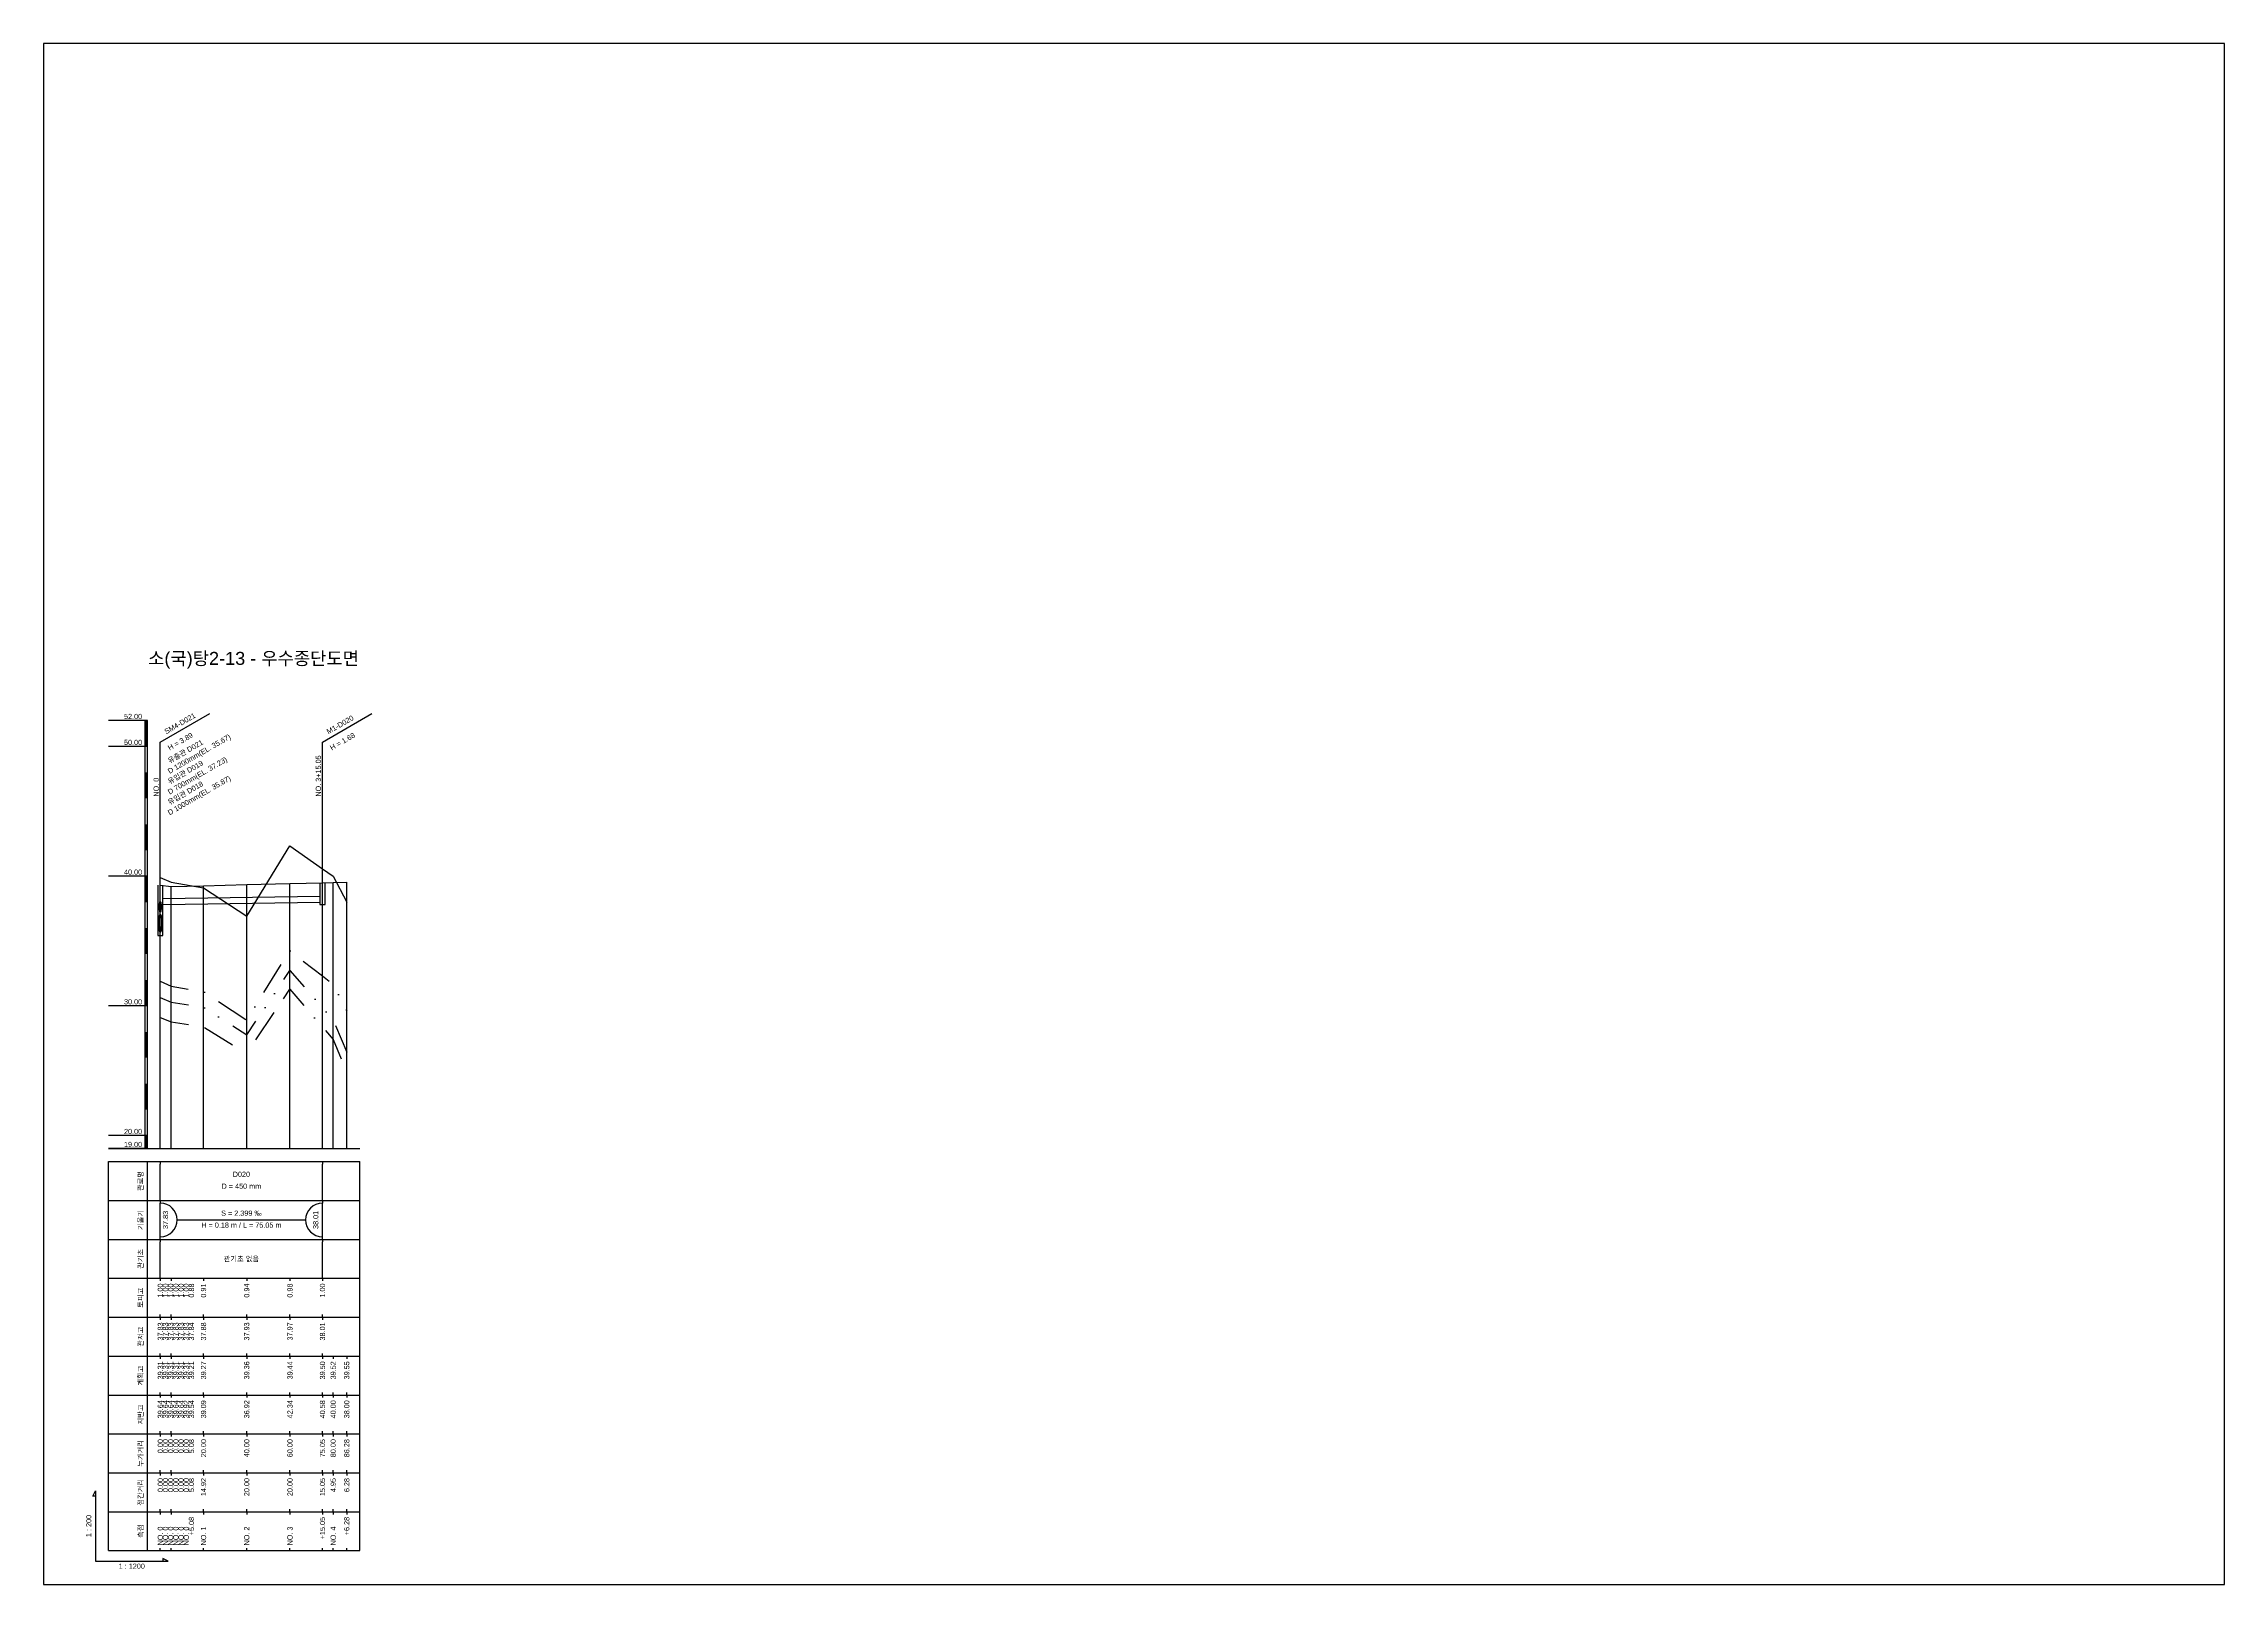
# Model space of a CAD drawing. Header units: millimetres. Extents: x -7351 to 135086, y 1419 to 5643.
# Drawn here: x 51665 to 52506, y 1419 to 2013 of the extents above; entities that cross this region are included whole.
import ezdxf
from ezdxf.enums import TextEntityAlignment as Align

# ---------------------------------------------------------------- set-up
doc = ezdxf.new("R2010")
doc.units = ezdxf.units.MM
for name, pattern in [('BORDER', [44.45, 12.7, -6.35, 12.7, -6.35, 0, -6.35]), ('DASHDOT', [25.4, 12.7, -6.35, 0, -6.35]), ('DIVIDE', [31.75, 12.7, -6.35, 0, -6.35, 0, -6.35])]:
    doc.linetypes.add(name, pattern=pattern)
for name, color, linetype in [('KZ_종단_계획선', 1, 'Continuous'), ('KZ_종단_관로', 4, 'Continuous'), ('KZ_종단_깃발', 7, 'Continuous'), ('KZ_종단_노선명', 7, 'Continuous'), ('KZ_종단_도각', 7, 'Continuous'), ('KZ_종단_맨홀', 4, 'Continuous'), ('KZ_종단_수직선', 7, 'Continuous'), ('KZ_종단_암선1', 56, 'DASHDOT'), ('KZ_종단_암선2', 4, 'DIVIDE'), ('KZ_종단_암선3', 6, 'BORDER'), ('KZ_종단_원형관', 4, 'Continuous'), ('KZ_종단_지반선', 3, 'Continuous'), ('KZ_종단_테이블문자', 7, 'Continuous'), ('KZ_종단_테이블선', 7, 'Continuous'), ('KZ_종단_폴대', 7, 'Continuous')]:
    doc.layers.add(name, color=color, linetype=linetype)
doc.styles.get("Standard").update_dxf_attribs({"font": 'arial.ttf'})

msp = doc.modelspace()

# ---------------------------------------------------------------- linework, layer by layer
at = {"layer": 'KZ_종단_계획선'}
msp.add_lwpolyline([(51710.36, 1688.61), (51710.36, 1688.61), (51710.36, 1688.61), (51710.36, 1688.61), (51710.36, 1688.61), (51710.36, 1688.61), (51714.59, 1688.09), (51727.03, 1688.4), (51743.69, 1688.82), (51760.36, 1689.24), (51772.9, 1689.55), (51777.03, 1689.66), (51782.26, 1689.79)], dxfattribs=at)
at = {"layer": 'KZ_종단_관로'}
for p, q in [((51711.36, 1683.44), (51771.9, 1684.34)), ((51711.36, 1681.19), (51771.9, 1682.09))]:
    msp.add_line(p, q, dxfattribs=at)
at = {"layer": 'KZ_종단_깃발'}
for p, q in [((51710.36, 1743.72), (51729.41, 1754.72)), ((51772.9, 1743.72), (51791.95, 1754.72)), ((51710.36, 1587.04), (51710.36, 1743.72)), ((51772.9, 1587.04), (51772.9, 1743.72))]:
    msp.add_line(p, q, dxfattribs=at)
at = {"layer": 'KZ_종단_도각'}
msp.add_lwpolyline([(51665.36, 1419.04), (52506.36, 1419.04), (52506.36, 2013.04), (51665.36, 2013.04)], close=True, dxfattribs=at)
at = {"layer": 'KZ_종단_맨홀'}
for points in [[(51709.36, 1688.61), (51709.36, 1669.16), (51711.36, 1669.16), (51711.36, 1688.61)], [(51771.9, 1689.55), (51771.9, 1681.15), (51773.9, 1681.15), (51773.9, 1689.55)]]:
    msp.add_lwpolyline(points, dxfattribs=at)
at = {"layer": 'KZ_종단_수직선'}
for p, q in [((51710.36, 1587.04), (51710.36, 1688.61)), ((51710.36, 1587.04), (51710.36, 1688.61)), ((51710.36, 1587.04), (51710.36, 1688.61)), ((51710.36, 1587.04), (51710.36, 1688.61)), ((51710.36, 1587.04), (51710.36, 1688.61)), ((51710.36, 1587.04), (51710.36, 1688.61)), ((51710.36, 1587.04), (51710.36, 1688.61)), ((51710.36, 1587.04), (51710.36, 1688.61)), ((51710.36, 1587.04), (51710.36, 1688.61)), ((51710.36, 1587.04), (51710.36, 1688.61)), ((51710.36, 1587.04), (51710.36, 1688.61)), ((51714.59, 1587.04), (51714.59, 1688.09)), ((51727.03, 1587.04), (51727.03, 1688.4)), ((51743.69, 1587.04), (51743.69, 1688.82)), ((51760.36, 1587.04), (51760.36, 1689.24)), ((51772.9, 1587.04), (51772.9, 1689.55)), ((51777.03, 1587.04), (51777.03, 1689.66)), ((51782.26, 1587.04), (51782.26, 1689.79))]:
    msp.add_line(p, q, dxfattribs=at)
at = {"layer": 'KZ_종단_암선1', "flags": 128}
msp.add_lwpolyline([(51710.36, 1650.22), (51710.36, 1650.22), (51710.36, 1650.22), (51710.36, 1650.22), (51710.36, 1650.22), (51710.36, 1651.62), (51714.59, 1649.72), (51727.03, 1647.51), (51743.69, 1636.64), (51760.36, 1663.32), (51772.9, 1653.61), (51777.03, 1650.42), (51782.26, 1640.01)], dxfattribs=at)
at = {"layer": 'KZ_종단_암선2', "flags": 128}
msp.add_lwpolyline([(51710.36, 1643.94), (51710.36, 1643.94), (51710.36, 1643.94), (51710.36, 1643.94), (51710.36, 1643.94), (51710.36, 1645.34), (51714.59, 1643.52), (51727.03, 1641.53), (51743.69, 1630.96), (51760.36, 1655.74), (51772.9, 1641.32), (51777.03, 1636.57), (51782.26, 1624.16)], dxfattribs=at)
at = {"layer": 'KZ_종단_암선3', "flags": 128}
msp.add_lwpolyline([(51710.36, 1636.23), (51710.36, 1636.23), (51710.36, 1636.23), (51710.36, 1636.23), (51710.36, 1636.23), (51710.36, 1637.63), (51714.59, 1635.86), (51727.03, 1634.03), (51743.69, 1623.66), (51760.36, 1648.49), (51772.9, 1633.89), (51777.03, 1629.08), (51782.26, 1616.59)], dxfattribs=at)
at = {"layer": 'KZ_종단_원형관'}
for p, q in [((51710.19, 1682), (51710.24, 1682.15)), ((51710.24, 1682.15), (51710.3, 1682.24)), ((51710.3, 1682.24), (51710.36, 1682.27)), ((51710.36, 1682.27), (51710.42, 1682.24)), ((51710.42, 1682.24), (51710.48, 1682.15)), ((51710.48, 1682.15), (51710.53, 1682)), ((51709.78, 1673.86), (51709.79, 1674.47)), ((51709.79, 1673.26), (51709.78, 1673.86)), ((51709.79, 1674.47), (51709.82, 1675.05)), ((51709.82, 1675.05), (51709.86, 1675.6)), ((51709.86, 1675.6), (51709.92, 1676.1)), ((51709.87, 1674.3), (51709.88, 1674.8)), ((51709.88, 1673.79), (51709.87, 1674.3)), ((51709.88, 1674.8), (51709.9, 1675.29)), ((51709.9, 1673.3), (51709.88, 1673.79)), ((51709.9, 1675.29), (51709.94, 1675.75)), ((51709.92, 1676.1), (51709.99, 1676.53)), ((51709.94, 1675.75), (51709.99, 1676.17)), ((51709.99, 1676.53), (51710.07, 1676.87)), ((51709.99, 1676.17), (51710.05, 1676.53)), ((51710.02, 1680.23), (51710.03, 1680.58)), ((51710.03, 1679.87), (51710.02, 1680.23)), ((51710.03, 1680.58), (51710.04, 1680.93)), ((51710.04, 1679.53), (51710.03, 1679.87)), ((51710.04, 1680.93), (51710.07, 1681.25)), ((51710.07, 1679.21), (51710.04, 1679.53)), ((51710.05, 1676.53), (51710.12, 1676.82)), ((51710.07, 1681.25), (51710.1, 1681.54)), ((51710.1, 1678.92), (51710.07, 1679.21)), ((51710.07, 1676.87), (51710.16, 1677.13)), ((51710.1, 1681.54), (51710.14, 1681.79)), ((51710.14, 1678.67), (51710.1, 1678.92)), ((51710.12, 1676.82), (51710.19, 1677.03)), ((51710.14, 1681.79), (51710.19, 1682)), ((51710.19, 1678.46), (51710.14, 1678.67)), ((51710.16, 1677.13), (51710.26, 1677.29)), ((51710.24, 1678.31), (51710.19, 1678.46)), ((51710.19, 1677.03), (51710.28, 1677.16)), ((51710.3, 1678.22), (51710.24, 1678.31)), ((51710.26, 1677.29), (51710.36, 1677.34)), ((51710.28, 1677.16), (51710.36, 1677.21)), ((51710.36, 1678.19), (51710.3, 1678.22)), ((51710.42, 1678.22), (51710.36, 1678.19)), ((51710.36, 1677.34), (51710.46, 1677.29)), ((51710.36, 1677.21), (51710.44, 1677.16)), ((51710.48, 1678.31), (51710.42, 1678.22)), ((51710.44, 1677.16), (51710.53, 1677.03)), ((51710.46, 1677.29), (51710.56, 1677.13)), ((51710.53, 1678.46), (51710.48, 1678.31)), ((51710.53, 1682), (51710.58, 1681.79)), ((51710.58, 1678.67), (51710.53, 1678.46)), ((51710.53, 1677.03), (51710.6, 1676.82)), ((51710.56, 1677.13), (51710.65, 1676.87)), ((51710.58, 1681.79), (51710.62, 1681.54)), ((51710.62, 1678.92), (51710.58, 1678.67)), ((51710.6, 1676.82), (51710.67, 1676.53)), ((51710.62, 1681.54), (51710.65, 1681.25)), ((51710.65, 1679.21), (51710.62, 1678.92)), ((51710.65, 1681.25), (51710.68, 1680.93)), ((51710.68, 1679.53), (51710.65, 1679.21)), ((51710.65, 1676.87), (51710.73, 1676.53)), ((51710.67, 1676.53), (51710.73, 1676.17)), ((51710.68, 1680.93), (51710.69, 1680.58)), ((51710.69, 1679.87), (51710.68, 1679.53)), ((51710.69, 1680.58), (51710.7, 1680.23)), ((51710.7, 1680.23), (51710.69, 1679.87)), ((51710.73, 1676.53), (51710.8, 1676.1)), ((51710.73, 1676.17), (51710.78, 1675.75)), ((51710.78, 1675.75), (51710.82, 1675.29)), ((51710.8, 1676.1), (51710.86, 1675.6)), ((51710.82, 1675.29), (51710.84, 1674.8)), ((51710.84, 1673.79), (51710.82, 1673.3)), ((51710.84, 1674.8), (51710.84, 1674.3)), ((51710.84, 1674.3), (51710.84, 1673.79)), ((51710.86, 1675.6), (51710.9, 1675.05)), ((51710.9, 1675.05), (51710.93, 1674.47)), ((51710.93, 1674.47), (51710.94, 1673.86)), ((51710.94, 1673.86), (51710.93, 1673.26)), ((51709.82, 1672.68), (51709.79, 1673.26)), ((51709.86, 1672.13), (51709.82, 1672.68)), ((51709.92, 1671.63), (51709.86, 1672.13)), ((51709.94, 1672.84), (51709.9, 1673.3)), ((51709.99, 1671.2), (51709.92, 1671.63)), ((51709.99, 1672.43), (51709.94, 1672.84)), ((51710.05, 1672.07), (51709.99, 1672.43)), ((51710.07, 1670.85), (51709.99, 1671.2)), ((51710.12, 1671.78), (51710.05, 1672.07)), ((51710.16, 1670.6), (51710.07, 1670.85)), ((51710.19, 1671.56), (51710.12, 1671.78)), ((51710.26, 1670.44), (51710.16, 1670.6)), ((51710.28, 1671.43), (51710.19, 1671.56)), ((51710.36, 1670.39), (51710.26, 1670.44)), ((51710.36, 1671.39), (51710.28, 1671.43)), ((51710.44, 1671.43), (51710.36, 1671.39)), ((51710.46, 1670.44), (51710.36, 1670.39)), ((51710.53, 1671.56), (51710.44, 1671.43)), ((51710.56, 1670.6), (51710.46, 1670.44)), ((51710.6, 1671.78), (51710.53, 1671.56)), ((51710.65, 1670.85), (51710.56, 1670.6)), ((51710.67, 1672.07), (51710.6, 1671.78)), ((51710.73, 1671.2), (51710.65, 1670.85)), ((51710.73, 1672.43), (51710.67, 1672.07)), ((51710.78, 1672.84), (51710.73, 1672.43)), ((51710.8, 1671.63), (51710.73, 1671.2)), ((51710.82, 1673.3), (51710.78, 1672.84)), ((51710.86, 1672.13), (51710.8, 1671.63)), ((51710.9, 1672.68), (51710.86, 1672.13)), ((51710.93, 1673.26), (51710.9, 1672.68))]:
    msp.add_line(p, q, dxfattribs=at)
at = {"layer": 'KZ_종단_지반선', "flags": 128}
msp.add_lwpolyline([(51710.36, 1690.22), (51710.36, 1690.22), (51710.36, 1690.22), (51710.36, 1690.22), (51710.36, 1690.22), (51710.36, 1691.62), (51714.59, 1689.72), (51727.03, 1687.51), (51743.69, 1676.64), (51760.36, 1703.72), (51772.9, 1694.93), (51777.03, 1692.04), (51782.26, 1682.02)], dxfattribs=at)
at = {"layer": 'KZ_종단_테이블문자'}
for p, q in [((51710.36, 1582.04), (51710.36, 1581.04)), ((51772.9, 1582.04), (51772.9, 1581.04)), ((51710.36, 1568.04), (51710.36, 1581.04)), ((51772.9, 1568.04), (51772.9, 1581.04)), ((51710.36, 1567.04), (51710.36, 1568.04)), ((51710.36, 1567.04), (51710.36, 1566.04)), ((51710.36, 1553.04), (51710.36, 1566.04)), ((51772.9, 1567.04), (51772.9, 1568.04)), ((51772.9, 1567.04), (51772.9, 1566.04)), ((51772.9, 1553.04), (51772.9, 1566.04)), ((51716.78, 1559.54), (51766.48, 1559.54)), ((51710.36, 1552.04), (51710.36, 1553.04)), ((51710.36, 1552.04), (51710.36, 1551.04)), ((51710.36, 1538.04), (51710.36, 1551.04)), ((51772.9, 1552.04), (51772.9, 1553.04)), ((51772.9, 1552.04), (51772.9, 1551.04)), ((51772.9, 1538.04), (51772.9, 1551.04)), ((51710.36, 1537.04), (51710.36, 1538.04)), ((51772.9, 1537.04), (51772.9, 1538.04))]:
    msp.add_line(p, q, dxfattribs=at)
for centre, start, end in [((51710.36, 1559.54), 270, 90), ((51772.9, 1559.54), 90, 270)]:
    msp.add_arc(centre, 6.5, start, end, dxfattribs=at)
at = {"layer": 'KZ_종단_테이블선'}
for p, q in [((51690.36, 1587.04), (51787.26, 1587.04)), ((51690.36, 1567.04), (51690.36, 1582.04)), ((51690.36, 1582.04), (51787.26, 1582.04)), ((51705.36, 1567.04), (51705.36, 1582.04)), ((51787.26, 1567.04), (51787.26, 1582.04)), ((51690.36, 1552.04), (51690.36, 1567.04)), ((51690.36, 1567.04), (51787.26, 1567.04)), ((51705.36, 1552.04), (51705.36, 1567.04)), ((51787.26, 1552.04), (51787.26, 1567.04)), ((51690.36, 1537.04), (51690.36, 1552.04)), ((51690.36, 1552.04), (51787.26, 1552.04)), ((51705.36, 1537.04), (51705.36, 1552.04)), ((51787.26, 1537.04), (51787.26, 1552.04)), ((51690.36, 1522.04), (51690.36, 1537.04)), ((51690.36, 1537.04), (51787.26, 1537.04)), ((51705.36, 1522.04), (51705.36, 1537.04)), ((51710.36, 1537.04), (51710.36, 1536.04)), ((51710.36, 1537.04), (51710.36, 1536.04)), ((51710.36, 1537.04), (51710.36, 1536.04)), ((51710.36, 1537.04), (51710.36, 1536.04)), ((51710.36, 1537.04), (51710.36, 1536.04)), ((51710.36, 1537.04), (51710.36, 1536.04)), ((51714.59, 1537.04), (51714.59, 1536.04)), ((51727.03, 1537.04), (51727.03, 1536.04)), ((51743.69, 1537.04), (51743.69, 1536.04)), ((51760.36, 1537.04), (51760.36, 1536.04)), ((51772.9, 1537.04), (51772.9, 1536.04)), ((51787.26, 1522.04), (51787.26, 1537.04)), ((51710.36, 1522.04), (51710.36, 1523.04)), ((51710.36, 1522.04), (51710.36, 1523.04)), ((51710.36, 1522.04), (51710.36, 1523.04)), ((51710.36, 1522.04), (51710.36, 1523.04)), ((51710.36, 1522.04), (51710.36, 1523.04)), ((51710.36, 1522.04), (51710.36, 1523.04)), ((51714.59, 1522.04), (51714.59, 1523.04)), ((51727.03, 1522.04), (51727.03, 1523.04)), ((51743.69, 1522.04), (51743.69, 1523.04)), ((51760.36, 1522.04), (51760.36, 1523.04)), ((51772.9, 1522.04), (51772.9, 1523.04)), ((51690.36, 1507.04), (51690.36, 1522.04)), ((51690.36, 1522.04), (51787.26, 1522.04)), ((51705.36, 1507.04), (51705.36, 1522.04)), ((51710.36, 1522.04), (51710.36, 1521.04)), ((51710.36, 1522.04), (51710.36, 1521.04)), ((51710.36, 1522.04), (51710.36, 1521.04)), ((51710.36, 1522.04), (51710.36, 1521.04)), ((51710.36, 1522.04), (51710.36, 1521.04)), ((51710.36, 1522.04), (51710.36, 1521.04)), ((51714.59, 1522.04), (51714.59, 1521.04)), ((51727.03, 1522.04), (51727.03, 1521.04)), ((51743.69, 1522.04), (51743.69, 1521.04)), ((51760.36, 1522.04), (51760.36, 1521.04)), ((51772.9, 1522.04), (51772.9, 1521.04)), ((51787.26, 1507.04), (51787.26, 1522.04)), ((51690.36, 1492.04), (51690.36, 1507.04)), ((51690.36, 1507.04), (51787.26, 1507.04)), ((51705.36, 1492.04), (51705.36, 1507.04)), ((51710.36, 1507.04), (51710.36, 1508.04)), ((51710.36, 1507.04), (51710.36, 1508.04)), ((51710.36, 1507.04), (51710.36, 1508.04)), ((51710.36, 1507.04), (51710.36, 1508.04)), ((51710.36, 1507.04), (51710.36, 1508.04)), ((51710.36, 1507.04), (51710.36, 1508.04)), ((51710.36, 1507.04), (51710.36, 1506.04)), ((51710.36, 1507.04), (51710.36, 1506.04)), ((51710.36, 1507.04), (51710.36, 1506.04)), ((51710.36, 1507.04), (51710.36, 1506.04)), ((51710.36, 1507.04), (51710.36, 1506.04)), ((51710.36, 1507.04), (51710.36, 1506.04)), ((51714.59, 1507.04), (51714.59, 1508.04)), ((51714.59, 1507.04), (51714.59, 1506.04)), ((51727.03, 1507.04), (51727.03, 1508.04)), ((51727.03, 1507.04), (51727.03, 1506.04)), ((51743.69, 1507.04), (51743.69, 1508.04)), ((51743.69, 1507.04), (51743.69, 1506.04)), ((51760.36, 1507.04), (51760.36, 1508.04)), ((51760.36, 1507.04), (51760.36, 1506.04)), ((51772.9, 1507.04), (51772.9, 1508.04)), ((51772.9, 1507.04), (51772.9, 1506.04)), ((51777.03, 1507.04), (51777.03, 1506.04)), ((51782.26, 1507.04), (51782.26, 1506.04)), ((51787.26, 1492.04), (51787.26, 1507.04)), ((51690.36, 1477.04), (51690.36, 1492.04)), ((51690.36, 1492.04), (51787.26, 1492.04)), ((51705.36, 1477.04), (51705.36, 1492.04)), ((51710.36, 1492.04), (51710.36, 1493.04)), ((51710.36, 1492.04), (51710.36, 1493.04)), ((51710.36, 1492.04), (51710.36, 1493.04)), ((51710.36, 1492.04), (51710.36, 1493.04)), ((51710.36, 1492.04), (51710.36, 1493.04)), ((51710.36, 1492.04), (51710.36, 1493.04)), ((51710.36, 1492.04), (51710.36, 1491.04)), ((51710.36, 1492.04), (51710.36, 1491.04)), ((51710.36, 1492.04), (51710.36, 1491.04)), ((51710.36, 1492.04), (51710.36, 1491.04)), ((51710.36, 1492.04), (51710.36, 1491.04)), ((51710.36, 1492.04), (51710.36, 1491.04)), ((51714.59, 1492.04), (51714.59, 1493.04)), ((51714.59, 1492.04), (51714.59, 1491.04)), ((51727.03, 1492.04), (51727.03, 1493.04)), ((51727.03, 1492.04), (51727.03, 1491.04)), ((51743.69, 1492.04), (51743.69, 1493.04)), ((51743.69, 1492.04), (51743.69, 1491.04)), ((51760.36, 1492.04), (51760.36, 1493.04)), ((51760.36, 1492.04), (51760.36, 1491.04)), ((51772.9, 1492.04), (51772.9, 1493.04)), ((51772.9, 1492.04), (51772.9, 1491.04)), ((51777.03, 1492.04), (51777.03, 1493.04)), ((51777.03, 1492.04), (51777.03, 1491.04)), ((51782.26, 1492.04), (51782.26, 1493.04)), ((51782.26, 1492.04), (51782.26, 1491.04)), ((51787.26, 1477.04), (51787.26, 1492.04)), ((51690.36, 1462.04), (51690.36, 1477.04)), ((51690.36, 1477.04), (51787.26, 1477.04)), ((51705.36, 1462.04), (51705.36, 1477.04)), ((51710.36, 1477.04), (51710.36, 1478.04)), ((51710.36, 1477.04), (51710.36, 1478.04)), ((51710.36, 1477.04), (51710.36, 1478.04)), ((51710.36, 1477.04), (51710.36, 1478.04)), ((51710.36, 1477.04), (51710.36, 1478.04)), ((51710.36, 1477.04), (51710.36, 1478.04)), ((51710.36, 1477.04), (51710.36, 1476.04)), ((51710.36, 1477.04), (51710.36, 1476.04)), ((51710.36, 1477.04), (51710.36, 1476.04)), ((51710.36, 1477.04), (51710.36, 1476.04)), ((51710.36, 1477.04), (51710.36, 1476.04)), ((51710.36, 1477.04), (51710.36, 1476.04)), ((51714.59, 1477.04), (51714.59, 1478.04)), ((51714.59, 1477.04), (51714.59, 1476.04)), ((51727.03, 1477.04), (51727.03, 1478.04)), ((51727.03, 1477.04), (51727.03, 1476.04)), ((51743.69, 1477.04), (51743.69, 1478.04)), ((51743.69, 1477.04), (51743.69, 1476.04)), ((51760.36, 1477.04), (51760.36, 1478.04)), ((51760.36, 1477.04), (51760.36, 1476.04)), ((51772.9, 1477.04), (51772.9, 1478.04)), ((51772.9, 1477.04), (51772.9, 1476.04)), ((51777.03, 1477.04), (51777.03, 1478.04)), ((51777.03, 1477.04), (51777.03, 1476.04)), ((51782.26, 1477.04), (51782.26, 1478.04)), ((51782.26, 1477.04), (51782.26, 1476.04)), ((51787.26, 1462.04), (51787.26, 1477.04)), ((51690.36, 1447.04), (51690.36, 1462.04)), ((51690.36, 1462.04), (51787.26, 1462.04)), ((51705.36, 1447.04), (51705.36, 1462.04)), ((51710.36, 1462.04), (51710.36, 1463.04)), ((51710.36, 1462.04), (51710.36, 1463.04)), ((51710.36, 1462.04), (51710.36, 1463.04)), ((51710.36, 1462.04), (51710.36, 1463.04)), ((51710.36, 1462.04), (51710.36, 1463.04)), ((51710.36, 1462.04), (51710.36, 1463.04)), ((51710.36, 1462.04), (51710.36, 1461.04)), ((51710.36, 1462.04), (51710.36, 1461.04)), ((51710.36, 1462.04), (51710.36, 1461.04)), ((51710.36, 1462.04), (51710.36, 1461.04)), ((51710.36, 1462.04), (51710.36, 1461.04)), ((51710.36, 1462.04), (51710.36, 1461.04)), ((51714.59, 1462.04), (51714.59, 1463.04)), ((51714.59, 1462.04), (51714.59, 1461.04)), ((51727.03, 1462.04), (51727.03, 1463.04)), ((51727.03, 1462.04), (51727.03, 1461.04)), ((51743.69, 1462.04), (51743.69, 1463.04)), ((51743.69, 1462.04), (51743.69, 1461.04)), ((51760.36, 1462.04), (51760.36, 1463.04)), ((51760.36, 1462.04), (51760.36, 1461.04)), ((51772.9, 1462.04), (51772.9, 1463.04)), ((51772.9, 1462.04), (51772.9, 1461.04)), ((51777.03, 1462.04), (51777.03, 1463.04)), ((51777.03, 1462.04), (51777.03, 1461.04)), ((51782.26, 1462.04), (51782.26, 1463.04)), ((51782.26, 1462.04), (51782.26, 1461.04)), ((51787.26, 1447.04), (51787.26, 1462.04)), ((51690.36, 1432.04), (51690.36, 1447.04)), ((51690.36, 1447.04), (51787.26, 1447.04)), ((51705.36, 1432.04), (51705.36, 1447.04)), ((51710.36, 1447.04), (51710.36, 1448.04)), ((51710.36, 1447.04), (51710.36, 1448.04)), ((51710.36, 1447.04), (51710.36, 1448.04)), ((51710.36, 1447.04), (51710.36, 1448.04)), ((51710.36, 1447.04), (51710.36, 1448.04)), ((51710.36, 1447.04), (51710.36, 1448.04)), ((51710.36, 1447.04), (51710.36, 1446.04)), ((51710.36, 1447.04), (51710.36, 1446.04)), ((51710.36, 1447.04), (51710.36, 1446.04)), ((51710.36, 1447.04), (51710.36, 1446.04)), ((51710.36, 1447.04), (51710.36, 1446.04)), ((51710.36, 1447.04), (51710.36, 1446.04)), ((51714.59, 1447.04), (51714.59, 1448.04)), ((51714.59, 1447.04), (51714.59, 1446.04)), ((51727.03, 1447.04), (51727.03, 1448.04)), ((51727.03, 1447.04), (51727.03, 1446.04)), ((51743.69, 1447.04), (51743.69, 1448.04)), ((51743.69, 1447.04), (51743.69, 1446.04)), ((51760.36, 1447.04), (51760.36, 1448.04)), ((51760.36, 1447.04), (51760.36, 1446.04)), ((51772.9, 1447.04), (51772.9, 1448.04)), ((51772.9, 1447.04), (51772.9, 1446.04)), ((51777.03, 1447.04), (51777.03, 1448.04)), ((51777.03, 1447.04), (51777.03, 1446.04)), ((51782.26, 1447.04), (51782.26, 1448.04)), ((51782.26, 1447.04), (51782.26, 1446.04)), ((51787.26, 1432.04), (51787.26, 1447.04)), ((51690.36, 1432.04), (51787.26, 1432.04)), ((51710.36, 1432.04), (51710.36, 1433.04)), ((51710.36, 1432.04), (51710.36, 1433.04)), ((51710.36, 1432.04), (51710.36, 1433.04)), ((51710.36, 1432.04), (51710.36, 1433.04)), ((51710.36, 1432.04), (51710.36, 1433.04)), ((51710.36, 1432.04), (51710.36, 1433.04)), ((51714.59, 1432.04), (51714.59, 1433.04)), ((51727.03, 1432.04), (51727.03, 1433.04)), ((51743.69, 1432.04), (51743.69, 1433.04)), ((51760.36, 1432.04), (51760.36, 1433.04)), ((51772.9, 1432.04), (51772.9, 1433.04)), ((51777.03, 1432.04), (51777.03, 1433.04)), ((51782.26, 1432.04), (51782.26, 1433.04))]:
    msp.add_line(p, q, dxfattribs=at)
msp.add_lwpolyline([(51685.36, 1453.04), (51684.36, 1453.04), (51685.36, 1455.04), (51685.36, 1428.04), (51713.36, 1428.04), (51711.36, 1429.04), (51711.36, 1428.04)], dxfattribs=at)
at = {"layer": 'KZ_종단_폴대'}
for p, q in [((51705.36, 1752.04), (51690.36, 1752.04)), ((51705.36, 1742.04), (51690.36, 1742.04)), ((51705.36, 1692.04), (51690.36, 1692.04)), ((51705.36, 1642.04), (51690.36, 1642.04)), ((51705.36, 1592.04), (51690.36, 1592.04)), ((51705.36, 1587.04), (51690.36, 1587.04))]:
    msp.add_line(p, q, dxfattribs=at)
for points in [[(51704.86, 1742.04, 1, 1, 0), (51704.86, 1752.04, 1, 1, 0)], [(51704.86, 1722.04, 1, 1, 0), (51704.86, 1732.04, 1, 1, 0)], [(51704.86, 1702.04, 1, 1, 0), (51704.86, 1712.04, 1, 1, 0)], [(51704.86, 1682.04, 1, 1, 0), (51704.86, 1692.04, 1, 1, 0)], [(51704.86, 1662.04, 1, 1, 0), (51704.86, 1672.04, 1, 1, 0)], [(51704.86, 1642.04, 1, 1, 0), (51704.86, 1652.04, 1, 1, 0)], [(51704.86, 1622.04, 1, 1, 0), (51704.86, 1632.04, 1, 1, 0)], [(51704.86, 1602.04, 1, 1, 0), (51704.86, 1612.04, 1, 1, 0)], [(51704.86, 1587.04, 1, 1, 0), (51704.86, 1592.04, 1, 1, 0)]]:
    msp.add_lwpolyline(points, format="xyseb", dxfattribs=at)
msp.add_lwpolyline([(51705.36, 1587.04), (51705.36, 1752.04), (51704.36, 1752.04), (51704.36, 1587.04), (51705.36, 1587.04)], dxfattribs=at)

# ---------------------------------------------------------------- texts
at = {"layer": 'KZ_종단_깃발'}
for s, rotation, p in [('SM4-D021', 30, (51712.96, 1746.22)), ('M1-D020', 30, (51775.5, 1746.22)), ('NO. 3+15.05', 90, (51772.9, 1722.72)), ('NO. 0', 90, (51710.36, 1722.72))]:
    msp.add_text(s, height=2, rotation=rotation, dxfattribs=at).set_placement(p, align=Align.BOTTOM_LEFT)
for s, p in [('H = 3.89', (51712.96, 1742.22)), ('D 1200mm(EL. 35.67)', (51712.96, 1733.22)), ('유출관 D021', (51712.96, 1737.22)), ('H = 1.68', (51775.5, 1742.22)), ('D 700mm(EL. 37.23)', (51712.96, 1725.22)), ('유입관 D019', (51712.96, 1729.22)), ('D 1000mm(EL. 35.87)', (51712.96, 1717.22)), ('유입관 D018', (51712.96, 1721.22))]:
    msp.add_text(s, height=2, rotation=30, dxfattribs=at).set_placement(p, align=Align.TOP_LEFT)
at = {"layer": 'KZ_종단_노선명'}
msp.add_text('소(국)탕2-13 - 우수종단도면', height=5, dxfattribs=at).set_placement((51746.31, 1772.04), align=Align.BOTTOM_CENTER)
at = {"layer": 'KZ_종단_테이블문자'}
for s, p in [('D = 450 mm', (51741.63, 1573.54)), ('H = 0.18 m / L = 75.05 m', (51741.63, 1558.54))]:
    msp.add_text(s, height=2, dxfattribs=at).set_placement(p, align=Align.TOP_CENTER)
for s, p in [('D020', (51741.63, 1575.54)), ('S = 2.399 ‰', (51741.63, 1560.54))]:
    msp.add_text(s, height=2, dxfattribs=at).set_placement(p, align=Align.BOTTOM_CENTER)
msp.add_text('37.83', height=2, rotation=90, dxfattribs=at).set_placement((51711.36, 1559.54), align=Align.TOP_CENTER)
msp.add_text('38.01', height=2, rotation=90, dxfattribs=at).set_placement((51771.9, 1559.54), align=Align.BOTTOM_CENTER)
msp.add_text('관기초 없음', height=2, dxfattribs=at).set_placement((51741.63, 1544.54), align=Align.MIDDLE_CENTER)
for s, p in [('1.00', (51710.36, 1535.04)), ('1.00', (51712.36, 1535.04)), ('1.00', (51714.36, 1535.04)), ('1.00', (51716.36, 1535.04)), ('1.00', (51718.36, 1535.04)), ('1.00', (51720.36, 1535.04)), ('0.88', (51722.36, 1535.04)), ('0.91', (51727.03, 1535.04)), ('0.94', (51743.69, 1535.04)), ('0.98', (51760.36, 1535.04)), ('1.00', (51772.9, 1535.04)), ('37.83', (51710.36, 1520.04)), ('37.83', (51712.36, 1520.04)), ('37.83', (51714.36, 1520.04)), ('37.83', (51716.36, 1520.04)), ('37.83', (51718.36, 1520.04)), ('37.83', (51720.36, 1520.04)), ('37.84', (51722.36, 1520.04)), ('37.88', (51727.03, 1520.04)), ('37.93', (51743.69, 1520.04)), ('37.97', (51760.36, 1520.04)), ('38.01', (51772.9, 1520.04)), ('39.31', (51710.36, 1505.04)), ('39.31', (51712.36, 1505.04)), ('39.31', (51714.36, 1505.04)), ('39.31', (51716.36, 1505.04)), ('39.31', (51718.36, 1505.04)), ('39.31', (51720.36, 1505.04)), ('39.21', (51722.36, 1505.04)), ('39.27', (51727.03, 1505.04)), ('39.36', (51743.69, 1505.04)), ('39.44', (51760.36, 1505.04)), ('39.50', (51772.9, 1505.04)), ('39.52', (51777.03, 1505.04)), ('39.55', (51782.26, 1505.04)), ('39.64', (51710.36, 1490.04)), ('39.64', (51712.36, 1490.04)), ('39.64', (51714.36, 1490.04)), ('39.64', (51716.36, 1490.04)), ('39.64', (51718.36, 1490.04)), ('39.92', (51720.36, 1490.04)), ('39.54', (51722.36, 1490.04)), ('39.09', (51727.03, 1490.04)), ('36.92', (51743.69, 1490.04)), ('42.34', (51760.36, 1490.04)), ('40.58', (51772.9, 1490.04)), ('40.00', (51777.03, 1490.04)), ('38.00', (51782.26, 1490.04)), ('0.00', (51710.36, 1475.04)), ('0.00', (51712.36, 1475.04)), ('0.00', (51714.36, 1475.04)), ('0.00', (51716.36, 1475.04)), ('0.00', (51718.36, 1475.04)), ('0.00', (51720.36, 1475.04)), ('5.08', (51722.36, 1475.04)), ('20.00', (51727.03, 1475.04)), ('40.00', (51743.69, 1475.04)), ('60.00', (51760.36, 1475.04)), ('75.05', (51772.9, 1475.04)), ('80.00', (51777.03, 1475.04)), ('86.28', (51782.26, 1475.04)), ('0.00', (51710.36, 1460.04)), ('0.00', (51712.36, 1460.04)), ('0.00', (51714.36, 1460.04)), ('0.00', (51716.36, 1460.04)), ('0.00', (51718.36, 1460.04)), ('0.00', (51720.36, 1460.04)), ('5.08', (51722.36, 1460.04)), ('14.92', (51727.03, 1460.04)), ('20.00', (51743.69, 1460.04)), ('20.00', (51760.36, 1460.04)), ('15.05', (51772.9, 1460.04)), ('4.95', (51777.03, 1460.04)), ('6.28', (51782.26, 1460.04)), ('+5.08', (51722.36, 1445.04)), ('+15.05', (51772.9, 1445.04)), ('+6.28', (51782.26, 1445.04))]:
    msp.add_text(s, height=2, rotation=90, dxfattribs=at).set_placement(p, align=Align.MIDDLE_RIGHT)
for s, p in [('NO. 0', (51710.36, 1434.04)), ('NO. 0', (51712.36, 1434.04)), ('NO. 0', (51714.36, 1434.04)), ('NO. 0', (51716.36, 1434.04)), ('NO. 0', (51718.36, 1434.04)), ('NO. 0', (51720.36, 1434.04)), ('NO. 1', (51727.03, 1434.04)), ('NO. 2', (51743.69, 1434.04)), ('NO. 3', (51760.36, 1434.04)), ('NO. 4', (51777.03, 1434.04))]:
    msp.add_text(s, height=2, rotation=90, dxfattribs=at).set_placement(p, align=Align.MIDDLE_LEFT)
at = {"layer": 'KZ_종단_테이블선'}
for s, p in [('관로명', (51704.36, 1574.54)), ('기울기', (51704.36, 1559.54)), ('관기초', (51704.36, 1544.54)), ('토피고', (51704.36, 1529.54)), ('관저고', (51704.36, 1514.54)), ('계획고', (51704.36, 1499.54)), ('지반고', (51704.36, 1484.54)), ('누가거리', (51704.36, 1469.54)), ('점간거리', (51704.36, 1454.54)), ('1 : 200', (51684.36, 1441.54)), ('측점', (51704.36, 1439.54))]:
    msp.add_text(s, height=2, rotation=90, dxfattribs=at).set_placement(p, align=Align.BOTTOM_CENTER)
msp.add_text('1 : 1200', height=2, dxfattribs=at).set_placement((51699.36, 1427.04), align=Align.TOP_CENTER)
at = {"layer": 'KZ_종단_폴대'}
for s, p in [('52.00', (51703.36, 1752.04)), ('50.00', (51703.36, 1742.04)), ('40.00', (51703.36, 1692.04)), ('30.00', (51703.36, 1642.04)), ('20.00', (51703.36, 1592.04)), ('19.00', (51703.36, 1587.04))]:
    msp.add_text(s, height=2, dxfattribs=at).set_placement(p, align=Align.BOTTOM_RIGHT)

doc.saveas('drawing.dxf')
